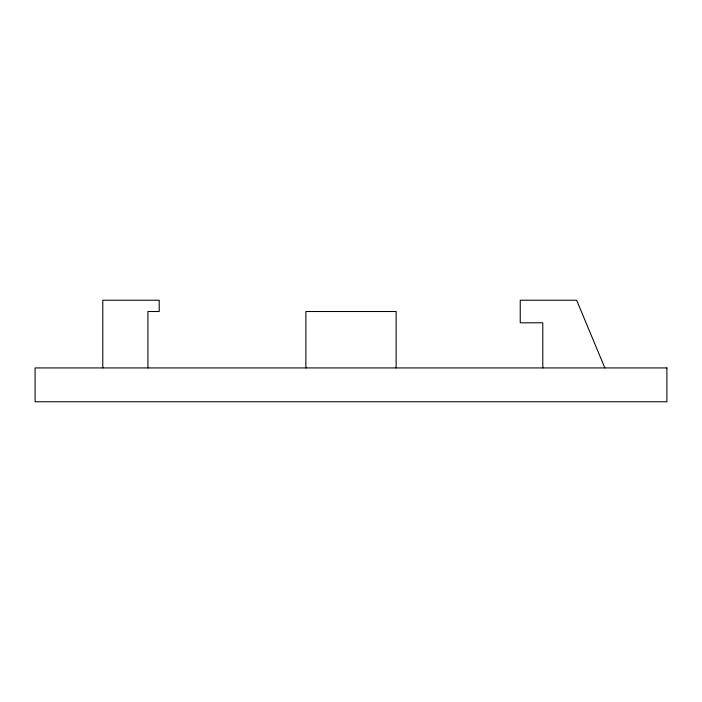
<?xml version="1.0" encoding="UTF-8"?>
<svg xmlns="http://www.w3.org/2000/svg" width="702" height="702" viewBox="0 0 702 702"><rect width="100%" height="100%" fill="white"/><g stroke="black" fill="none" stroke-linecap="round" stroke-linejoin="round"><path stroke-width="1.05" d="M604.852 367.927L576.64 300.228L520.235 300.228L520.235 322.797L542.795 322.797L542.795 367.927M396.13 367.927L396.13 311.512L305.87 311.512L305.87 367.927M147.92 367.927L147.92 311.512L159.205 311.512L159.205 300.228L102.79 300.228L102.79 367.927M666.9 367.927L35.1 367.927L35.1 401.772L666.9 401.772L666.9 367.927"/></g></svg>
